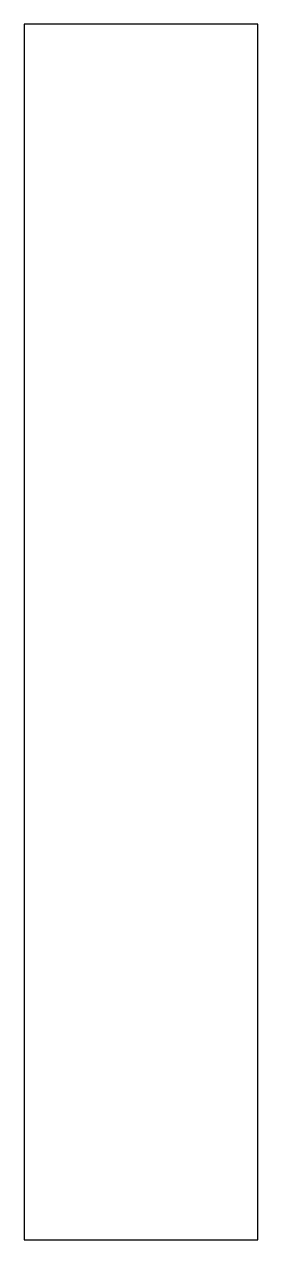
# Model space of a CAD drawing. Header units: millimetres. Extents: x -15 to 15, y -78 to 78.
import ezdxf

# ---------------------------------------------------------------- set-up
doc = ezdxf.new("R2010")
doc.units = ezdxf.units.MM
doc.layers.add('Shape2DView', color=7, linetype='CONTINUOUS')

msp = doc.modelspace()

# ---------------------------------------------------------------- linework, layer by layer
at = {"layer": 'Shape2DView'}
for p, q in [((-15, 78), (-15, -78)), ((15, 78), (-15, 78)), ((15, -78), (15, 78)), ((-15, -78), (15, -78))]:
    msp.add_line(p, q, dxfattribs=at)

doc.saveas('drawing.dxf')
